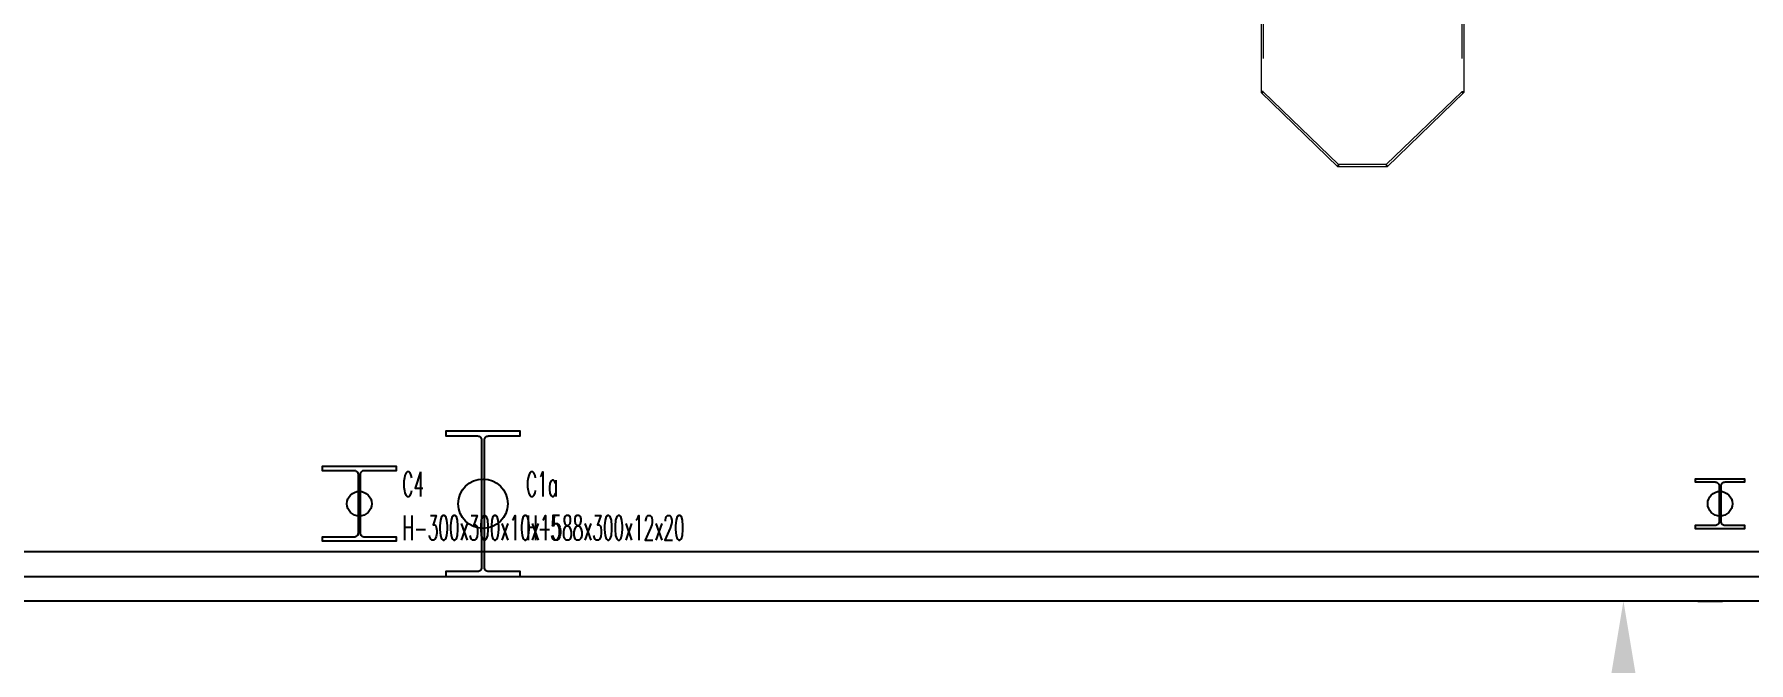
# Model space of a CAD drawing. Header units: millimetres. Extents: x 10462777 to 22643323, y 453826 to 1389191.
# Drawn here: x 11324318 to 11331247, y 593155 to 595697 of the extents above; entities that cross this region are included whole.
import ezdxf
from ezdxf.enums import TextEntityAlignment as Align

# ---------------------------------------------------------------- set-up
doc = ezdxf.new("R2010")
doc.units = ezdxf.units.MM
doc.header["$LTSCALE"] = 200
doc.header["$MEASUREMENT"] = 0
doc.header["$PDMODE"] = 35
doc.header["$PDSIZE"] = -5
doc.linetypes.add('HIDDEN', pattern=[3.75, 2.5, -1.25])
doc.layers.get('0').update_dxf_attribs({"linetype": 'CONTINUOUS'})
doc.layers.get('DEFPOINTS').update_dxf_attribs({"linetype": 'CONTINUOUS'})
for name, color, linetype in [('7', 7, 'CONTINUOUS'), ('COL', 2, 'CONTINUOUS'), ('panel', 4, 'CONTINUOUS')]:
    doc.layers.add(name, color=color, linetype=linetype)
doc.layers.add('AM_3', color=6, linetype='HIDDEN', lineweight=15)
doc.layers.add('AM_5', color=3, linetype='CONTINUOUS', lineweight=15)
doc.layers.add('No_Print', color=153, linetype='CONTINUOUS', plot=False)
doc.styles.add('HYwulM', font='txt.shx ', dxfattribs={"bigfont": ' whgtxt.shx'})
doc.styles.add('굴림', font='txt.shx ', dxfattribs={"bigfont": ' whgtxt.shx'})
doc.dimstyles.new('200$0', dxfattribs={"dimscale": 200, "dimtxt": 7, "dimasz": 1, "dimexe": 2, "dimexo": 2, "dimgap": 1, "dimtad": 1, "dimdec": 0, "dimdsep": 46, "dimlunit": 6, "dimtxsty": '굴림', "dimblk": 'DIMDOT', "dimcen": 1, "dimclrd": 4, "dimclre": 4, "dimclrt": 4, "dimadec": 0, "dimazin": 0, "dimtfac": 1, "dimtdec": 0, "dimtmove": 2, "dimatfit": 3, "dimldrblk": 'DIMDOT', "dimfxl": 1, "dimtolj": 1, "dimtzin": 0, "dimlwd": -1, "dimarcsym": 0})

# ---------------------------------------------------------------- blocks, each defined once
blk = doc.blocks.new('*D312')
at = {"layer": 'AM_5', "color": 4, "linetype": 'ByBlock', "lineweight": -2, "transparency": 16777216}
for p, q in [((11331040.8, 593404.7), (11331140.8, 593404.7)), ((11331040.8, 591741.9), (11331140.8, 591741.9))]:
    blk.add_line(p, q, dxfattribs=at)
at = {"layer": 'AM_5', "color": 4, "linetype": 'ByBlock', "transparency": 16777216}
blk.add_line((11330740.8, 592341.9), (11330740.8, 592804.7), dxfattribs=at)
at = {"layer": 'AM_5', "color": 4, "transparency": 16777216}
for points in [[(11330640.8, 592804.7), (11330840.8, 592804.7), (11330740.8, 593404.7)], [(11330640.8, 592341.9), (11330840.8, 592341.9), (11330740.8, 591741.9)]]:
    blk.add_solid(points, dxfattribs=at)
at = {"layer": 'DEFPOINTS', "color": 0, "transparency": 16777216}
for p in [(11330640.8, 593404.7), (11330740.8, 593404.7), (11330640.8, 591741.9)]:
    blk.add_point(p, dxfattribs=at)
at = {"layer": 'AM_5', "color": 4, "transparency": 16777216, "insert": (11332490.8, 592573.3), "char_height": 600, "attachment_point": 5, "rotation": 90, "style": '굴림', "bg_fill": 3, "box_fill_scale": 1.25, "bg_fill_color": 256, "bg_fill_true_color": 13158600, "bg_fill_transparency": 0}
blk.add_mtext('\\A1;1,663', dxfattribs=at)
blk = doc.blocks.new('DIMDOT')
at = {"color": 4}
blk.add_line((-2, 0), (2, 0), dxfattribs=at)
at = {"color": 7}
for radius in [0.5, 0.25]:
    blk.add_circle((0, 0), radius, dxfattribs=at)

msp = doc.modelspace()

# ---------------------------------------------------------------- linework, layer by layer
at = {"ltscale": 10}
msp.add_line((11336496.32522, 593404.72256), (11316289.90387, 593404.72256), dxfattribs=at)
at = {"layer": '7'}
for p, q in [((11329284.88462, 595464.70205), (11329275.88462, 595464.70205)), ((11329284.88462, 595464.70205), (11329278.62583, 595458.23463)), ((11330086.88462, 595464.70205), (11330093.14342, 595458.23463)), ((11330086.88462, 595464.70205), (11330095.88462, 595464.70205))]:
    msp.add_line(p, q, dxfattribs=at)
at = {"layer": 'AM_3', "color": 4, "linetype": 'Continuous'}
for p, q in [((11329275.88462, 596098.63806), (11329275.88462, 595460.88741)), ((11330095.88462, 596098.63806), (11330095.88462, 595460.88741)), ((11329585.88462, 595160.88741), (11329275.88462, 595460.88741)), ((11329785.88462, 595160.88741), (11330095.88462, 595460.88741)), ((11329785.88462, 595160.88741), (11329585.88462, 595160.88741))]:
    msp.add_line(p, q, dxfattribs=at)
at = {"layer": 'AM_3', "color": 7, "linetype": 'HIDDEN'}
for p, q in [((11329284.88462, 596098.63806), (11329284.88462, 595464.70205)), ((11330086.88462, 596098.63806), (11330086.88462, 595464.70205)), ((11329589.52642, 595169.88741), (11329284.88462, 595464.70205)), ((11329782.24283, 595169.88741), (11330086.88462, 595464.70205)), ((11329589.52642, 595169.88741), (11329583.26762, 595163.41999)), ((11329782.24283, 595169.88741), (11329589.52642, 595169.88741)), ((11329589.52642, 595169.88741), (11329589.52642, 595160.88741)), ((11329782.24283, 595169.88741), (11329782.24283, 595160.88741)), ((11329782.24283, 595169.88741), (11329788.50162, 595163.41999))]:
    msp.add_line(p, q, dxfattribs=at)
at = {"layer": 'COL'}
for points in [[(11326125.32522, 593540.38492, -0.4142135624), (11326109.32522, 593524.38492), (11325981.32522, 593524.38492), (11325981.32522, 593504.38492), (11326281.32522, 593504.38492), (11326281.32522, 593524.38492), (11326153.32522, 593524.38492, -0.4142135624), (11326137.32522, 593540.38492), (11326137.32522, 594056.38492, -0.4142135624), (11326153.32522, 594072.38492), (11326281.32522, 594072.38492), (11326281.32522, 594092.38492), (11325981.32522, 594092.38492), (11325981.32522, 594072.38492), (11326109.32522, 594072.38492, -0.4142135624), (11326125.32522, 594056.38492)], [(11325626.32522, 593679.38492, -0.4142135624), (11325610.32522, 593663.38492), (11325481.32522, 593663.38492), (11325481.32522, 593648.38492), (11325781.32522, 593648.38492), (11325781.32522, 593663.38492), (11325652.32522, 593663.38492, -0.4142135624), (11325636.32522, 593679.38492), (11325636.32522, 593917.38492, -0.4142135624), (11325652.32522, 593933.38492), (11325781.32522, 593933.38492), (11325781.32522, 593948.38492), (11325481.32522, 593948.38492), (11325481.32522, 593933.38492), (11325610.32522, 593933.38492, -0.4142135624), (11325626.32522, 593917.38492)], [(11331127.32522, 593726.38492, -0.4142135624), (11331111.32522, 593710.38492), (11331031.32522, 593710.38492), (11331031.32522, 593698.38492), (11331231.32522, 593698.38492), (11331231.32522, 593710.38492), (11331151.32522, 593710.38492, -0.4142135624), (11331135.32522, 593726.38492), (11331135.32522, 593870.38492, -0.4142135624), (11331151.32522, 593886.38492), (11331231.32522, 593886.38492), (11331231.32522, 593898.38492), (11331031.32522, 593898.38492), (11331031.32522, 593886.38492), (11331111.32522, 593886.38492, -0.4142135624), (11331127.32522, 593870.38492)]]:
    msp.add_lwpolyline(points, format="xyb", close=True, dxfattribs=at)
at = {"layer": 'No_Print'}
for centre, radius in [((11326131.32522, 593798.38492), 100), ((11325631.32522, 593798.38492), 50), ((11331131.32522, 593798.38492), 50)]:
    msp.add_circle(centre, radius, dxfattribs=at)
at = {"layer": 'panel'}
for p, q in [((11321031.32522, 593604.72256), (11336496.32522, 593604.72256)), ((11321031.32522, 593504.72256), (11336496.32522, 593504.72256))]:
    msp.add_line(p, q, dxfattribs=at)

# ---------------------------------------------------------------- texts
at = {"layer": 'No_Print', "style": 'HYwulM', "width": 0.5}
for s, p in [('C4', (11325805.16001, 593877.49421)), ('C1a', (11326305.16001, 593877.49421)), ('H-300x300x10x15', (11325805.16001, 593701.48409)), ('H-588x300x12x20', (11326305.16001, 593701.48409))]:
    msp.add_text(s, height=100, dxfattribs=at).set_placement(p, align=Align.MIDDLE_LEFT)

# ---------------------------------------------------------------- next in the draw order: dimensions: what is measured, and where the dimension line sits
at = {"layer": 'AM_5'}
dim = msp.add_aligned_dim(p1=(11330640.81744, 591741.93671), p2=(11330640.81744, 593404.72256), distance=-100, dimstyle='200$0', override={"dimtxt": 3, "dimasz": 3, "dimpost": '', "dimsah": 1, "dimfxl": 2, "dimtfill": 1, "dimarcsym": 1}, dxfattribs=at)
dim.commit()
dim.dimension.update_dxf_attribs({"geometry": '*D312', "text_midpoint": (11332490.81744, 592573.32964)})

doc.saveas('drawing.dxf')
